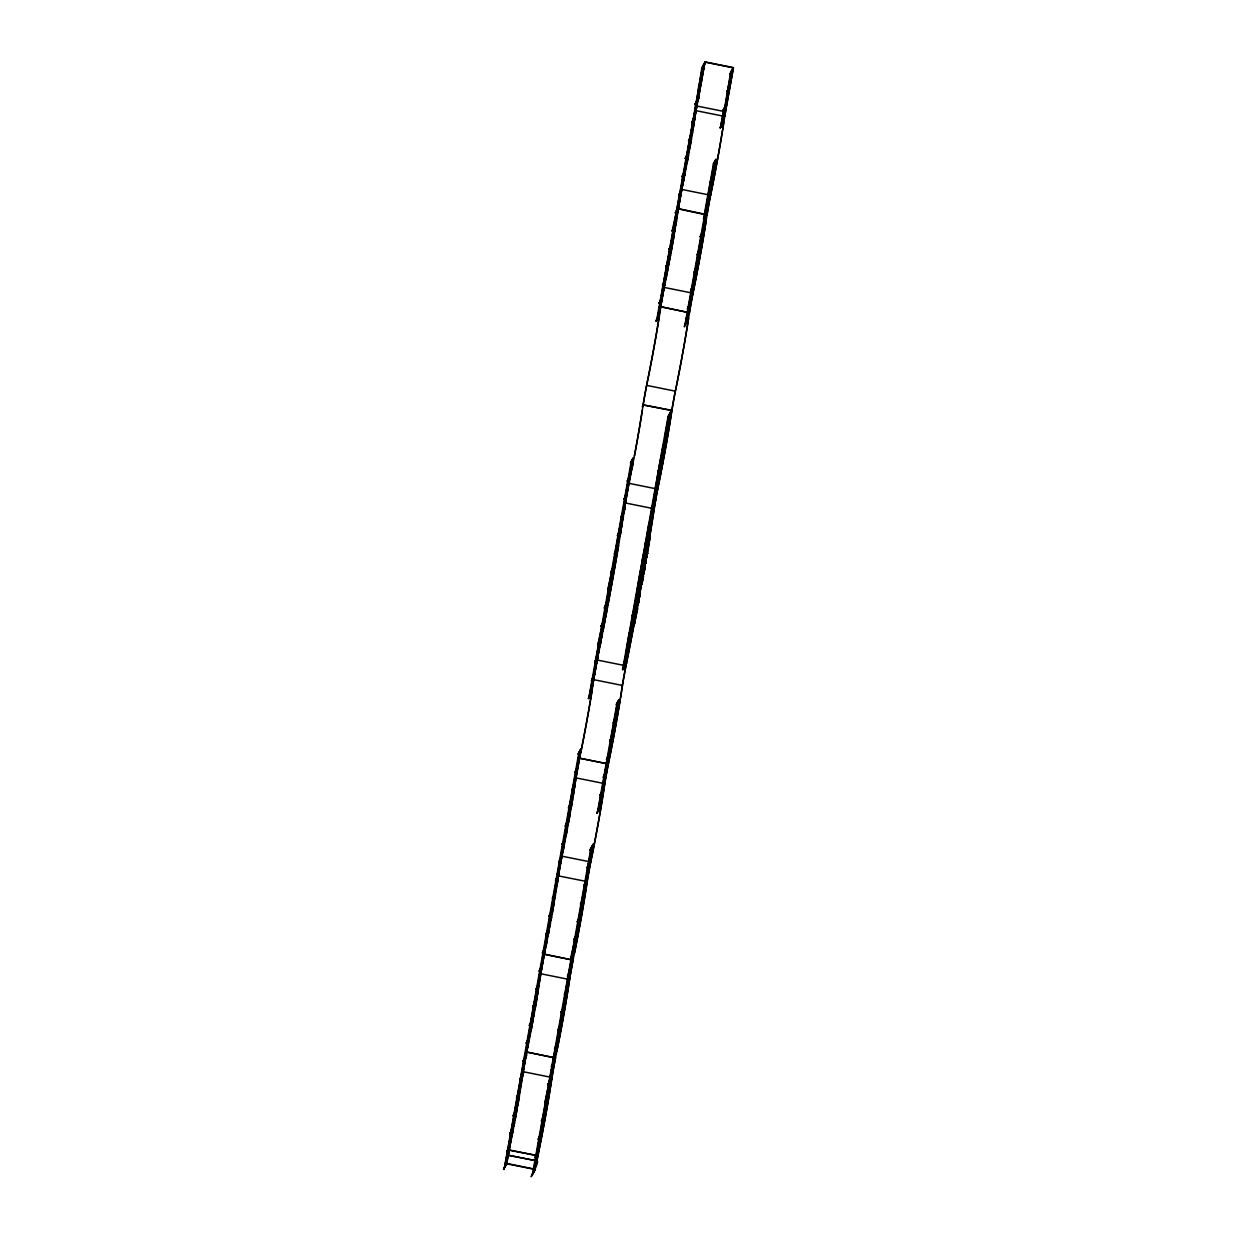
<?xml version="1.0" encoding="UTF-8"?>
<svg xmlns="http://www.w3.org/2000/svg" width="1237" height="1237" viewBox="0 0 1237 1237"><rect width="100%" height="100%" fill="white"/><g stroke="black" fill="none" stroke-linecap="round" stroke-linejoin="round"><path stroke-width="1.5" d="M637.72 605.62L639.142 599.296L637.72 605.372M636.483 612.779L637.101 606.594L637.751 608.078L634.365 624.005M635.926 617.17L636.251 613.691L636.096 615.005M638.601 598.816L640.055 592.662L640.055 593.884M638.895 600.007L638.833 599.234L637.844 602.527M624.221 509.876C626.2 507.263 621.995 514.793 624.515 509.01M629.107 482.616L628.257 484.502L629.633 482.662M706.265 220.155A141.42 11.411 -78.6 0 1 692.983 293.184A52.031 4.19 -78.6 0 0 691.004 303.251L690.432 306.513A52.031 4.19 -78.6 0 0 689.365 312.822L660.836 306.606L659.8 312.822A140.461 11.334 -78.6 0 1 647.972 378.553L646.595 385.372A52.031 4.19 -78.6 0 0 643.07 405.009L671.923 410.359A50.949 4.113 -78.6 0 1 675.371 391.155A140.461 11.334 -78.6 0 0 688.483 318.589L689.535 312.389A50.949 4.113 -78.6 0 1 692.983 293.184A140.461 11.334 -78.6 0 0 706.095 220.634L707.147 214.418A50.949 4.113 -78.6 0 1 710.595 195.214A140.461 11.334 -78.6 0 0 723.707 122.664L724.758 116.448A13.391 1.082 -78.6 0 1 725.516 111.778L733.448 67.618L704.858 61.85L658.826 316.765M536.642 1162.115L536.812 1161.156A13.391 1.082 -78.6 0 1 537.817 1156.007L539.208 1149.173A141.42 11.411 -78.6 0 0 552.104 1077.025A50.949 4.113 -78.6 0 1 555.552 1057.821L555.459 1057.851A52.031 4.19 -78.6 0 0 551.934 1077.489L551.022 1083.442A140.461 11.334 -78.6 0 1 539.208 1149.173L537.956 1155.76A13.391 1.082 -78.6 0 0 536.951 1160.909C540.755 1161.265 523.421 1189.948 535.435 1169.274M556.882 1051.249A141.42 11.411 -78.6 0 0 569.7 979.086A50.949 4.113 -78.6 0 1 573.148 959.881L573.056 959.912A52.031 4.19 -78.6 0 0 569.53 979.549L568.618 985.502A140.461 11.334 -78.6 0 1 556.805 1051.234L555.552 1057.821M590.668 861.973A52.031 4.19 -78.6 0 0 587.127 881.594L586.214 887.563A140.461 11.334 -78.6 0 1 574.401 953.294L573.025 960.128L544.326 954.346L545.718 947.511A140.461 11.334 -78.6 0 0 558.444 875.827A52.031 4.19 -78.6 0 1 560.067 866.24L560.686 862.931A52.031 4.19 -78.6 0 1 561.969 856.19L590.668 861.973L592.09 855.37A140.461 11.334 -78.6 0 0 603.811 789.623L604.723 783.655A52.031 4.19 -78.6 0 1 608.264 764.033A140.461 11.334 -78.6 0 0 622.381 685.437A52.031 4.19 -78.6 0 1 625.907 665.8L628.628 652.208A334.856 27.013 -78.6 0 0 654.141 508.763A52.031 4.19 -78.6 0 1 655.193 502.454L655.78 499.176A52.031 4.19 -78.6 0 1 657.667 489.125A141.42 11.411 -78.6 0 0 671.042 416.096L671.923 410.359L668.104 416.328L622.582 669.619L626.448 663.218L623.077 669.712M638.91 601.491L639.003 600.285L638.215 602.635M654.991 500.923L651.791 507.124L655.1 500.382M642.745 406.818L643.116 404.777L671.799 410.576L670.871 416.56A140.461 11.334 -78.6 0 1 657.667 489.125A50.949 4.113 -78.6 0 0 654.311 508.33A335.784 27.09 -78.6 0 1 625.999 665.769A50.949 4.113 -78.6 0 0 622.551 684.989A141.405 11.411 -78.6 0 1 608.357 764.002A50.949 4.113 -78.6 0 0 604.893 783.207A141.42 11.411 -78.6 0 1 592.09 855.37L590.745 861.942A50.949 4.113 -78.6 0 0 587.297 881.146A141.42 11.411 -78.6 0 1 574.494 953.31M659.476 315.404A141.42 11.411 -78.6 0 1 646.673 385.372A50.949 4.113 -78.6 0 0 643.225 404.576L642.173 410.777A140.461 11.334 -78.6 0 1 630.36 476.523L628.984 483.342A52.031 4.19 -78.6 0 0 625.443 502.98L623.525 515.133A334.856 27.013 -78.6 0 1 599.93 646.425L597.224 660.032A52.031 4.19 -78.6 0 0 593.698 679.654A140.461 11.334 -78.6 0 1 579.581 758.188A52.031 4.19 -78.6 0 0 578.282 764.992L577.679 768.301A52.031 4.19 -78.6 0 0 576.04 777.887A140.461 11.334 -78.6 0 1 563.314 849.572L561.923 856.406M649.178 538.915L648.389 543.445L649.827 537.43L649.487 539.92M649.41 541.698L650.09 537.523L648.93 542.486L649.657 538.389L648.837 541.62M507.943 1156.332L508.113 1155.373A13.391 1.082 -78.6 0 1 509.134 1150.224L510.51 1143.39A140.461 11.334 -78.6 0 0 523.251 1071.706A52.031 4.19 -78.6 0 1 524.875 1062.119L525.478 1058.81A52.031 4.19 -78.6 0 1 526.776 1052.068L553.542 1057.681M646.178 555.97L648.358 548.749L646.178 555.97L647.678 552.753L646.843 554.671M648.064 549.924L646.858 551.949L648.049 548.687M647.152 552.011L646.997 551.114M647.368 552.692L647.539 553.604L647.678 552.753M648.389 546.615C645.467 554.609 650.894 533.843 648.033 548.192M649.069 542.61L649.224 543.569M646.147 559.619L645.884 560.5L646.92 556.279L645.405 561.088L645.961 558.954M639.977 594.456L639.251 597.595M646.054 559.897L645.699 561.15L646.456 557.176L645.559 562.077L646.101 558.475M637.813 603.053L637.658 604.723L638.632 601.723M643.178 572.886L645.08 564.01M644.956 564.258C646.595 561.181 645.544 561.644 644.06 571.123L644.678 569.376L644.168 570.922M643.487 572.947L644.013 568.247M645.729 562.077L645.869 563.051M644.369 571.185L644.941 568.293M645.312 566.237C641.632 574.741 646.905 562.866 644.817 567.242M503.552 1169.367L506.706 1163.244L503.552 1169.367L506.753 1163.491L533.642 1168.919M509.567 1147.503C500.892 1162.316 515.736 1134.422 507.232 1151.276M512.752 1129.829L509.907 1134.035L510.587 1133.154M516.015 1111.676C507.557 1125.268 521.488 1100.59 513.247 1115.372M516.432 1097.714L518.86 1092.92M520.282 1079.159C528.446 1062.011 518.999 1083.086 520.375 1078.664M522.957 1061.392L526.266 1054.666L522.957 1061.392L526.591 1055.749M528.555 1038.941L526.22 1043.239L528.709 1038.322M529.39 1025.566L531.91 1020.293L529.39 1025.566L532.235 1021.375M535.497 1003.207L532.652 1007.413L533.333 1006.531M538.42 984.312L536.441 988.827M542.038 966.855L539.193 971.06L539.873 970.179M545.301 948.702C536.688 962.881 550.558 937.043 542.966 952.475M545.718 934.739L548.656 930.054M551.841 912.334L548.996 916.54L549.676 915.643M552.259 898.371L554.934 893.624M557.856 875.92L555.939 880.28M558.691 862.545L561.211 857.256L558.691 862.545L561.536 858.354M564.799 840.186L561.954 844.376L562.634 843.51M567.659 821.43L565.309 825.728M571.339 803.864L568.494 808.07L569.175 807.189M571.757 789.902L574.432 785.17M577.354 767.45L575.437 771.811M581.034 749.885L578.189 754.075L581.189 749.282L506.397 1165.161L580.679 749.174M588.178 698.534L591.1 693.849L588.766 698.147M593.775 676.082L591.858 680.443M597.657 657.945L594.61 662.707L595.291 661.826M600.378 639.653L597.873 644.554L602.496 623.587M601.136 626.401L603.656 621.113L601.136 626.401L603.981 622.196M607.243 604.043L604.398 608.233L605.079 607.352M610.181 585.101L607.661 590.08L612.3 569.051M613.784 567.659L610.939 571.85L611.619 570.999M616.691 548.811L614.712 553.295M617.449 535.636L619.969 530.348L617.449 535.636L620.294 531.446M623.572 513.262L620.727 517.468L621.407 516.571M626.417 494.506L624.067 498.805M630.097 476.956L627.252 481.147L627.932 480.265M633.359 458.803L630.514 462.994L632.942 458.2M700.034 84.178L658.904 316.641L655.981 320.955L658.409 316.162M662.011 299.091C653.553 312.683 667.485 288.005 659.244 302.787M662.429 285.128L664.857 280.335M668.088 262.553L665.769 266.481M671.706 245.112L668.861 249.302L669.542 248.421M674.552 226.356L672.124 231.133L676.747 210.182M707.007 214.666L678.448 208.636L675.387 212.98L676.144 212.161M681.154 190.096L679.237 194.456M684.834 172.531L681.989 176.721L682.669 175.84M687.679 153.775L685.252 158.552L687.942 153.821M690.926 135.993L688.947 140.461M691.699 122.726L694.22 117.453L691.699 122.726L694.545 118.536M694.962 104.573C707.085 83.76 688.7 116.726 697.452 99.671L698.256 99.795M504.047 1169.46L578.7 753.658L580.617 749.297M588.673 698.642L631.025 462.561M656.491 321.048L695.936 103.722M701.456 81.75C696.694 89.512 701.224 75.983 695.859 103.692M704.642 64.077L701.781 68.267L704.286 63.365M511.252 1131.221L504.866 1166.599L511.731 1131.376M514.515 1113.068L511.314 1130.773L514.994 1113.207M517.777 1094.9L514.577 1112.62L518.257 1095.054M521.04 1076.747L517.839 1094.467L521.519 1076.901M524.302 1058.594L521.102 1076.298L524.782 1058.733M530.75 1022.767L524.875 1058.238L531.23 1022.906M534.013 1004.599L530.812 1022.319L534.492 1004.753M537.275 986.446L534.075 1004.166L537.755 986.585M540.538 968.246L537.863 986.028M544.28 950.248L541.11 967.906L543.801 950.093M547.063 931.94L544.404 949.707M550.341 913.726L547.666 931.492M557.253 878.038L550.913 913.385L556.789 877.899M560.052 859.73L556.851 877.45L560.531 859.885M563.314 841.577L560.639 859.344M566.577 823.425L563.902 841.191M570.319 805.411L567.134 823.084L569.84 805.256M576.272 769.429L569.901 804.823L576.751 769.584M579.534 751.276L576.875 769.043M592.693 678.062L589.492 695.782L593.172 678.216M595.971 659.909L593.296 677.675M599.234 641.74L596.033 659.46L599.698 641.895M605.759 605.434L603.084 623.201M609.021 587.266L606.346 605.048M615.547 550.913L612.887 568.68M618.809 532.838L615.609 550.558L619.273 532.977M622.072 514.654L618.871 532.374L622.551 514.808M625.814 496.64L622.644 514.298L625.334 496.485M628.597 478.348L625.396 496.052L629.076 478.487M631.86 460.179L629.169 478.008L632.339 460.334M660.512 300.483L657.837 318.249M663.774 282.314L660.573 300.034L664.254 282.469M670.222 246.488L663.836 281.881L670.686 246.642M673.949 228.489L670.779 246.148L673.485 228.335M699.121 85.508L702.307 67.849L704.224 63.489M505.036 1167.14L511.407 1131.762M511.484 1131.314L514.685 1113.609M514.747 1113.161L517.947 1095.441M518.009 1095.008L521.21 1077.288M521.272 1076.839L524.473 1059.135M524.534 1058.686L530.905 1023.308M530.967 1022.86L534.168 1005.14M534.229 1004.707L537.43 986.987M537.507 986.507L540.708 968.787M540.77 968.355L543.971 950.634M544.033 950.186L547.233 932.482M547.311 931.987L550.511 914.267M550.573 913.818L556.944 878.44M557.006 877.992L560.206 860.272M560.268 859.839L563.469 842.119M563.531 841.67L566.732 823.966M566.793 823.517L569.994 805.797M570.056 805.364L576.442 769.971M576.504 769.538L579.705 751.818M589.662 696.323L592.863 678.603M592.925 678.17L596.126 660.45M596.188 660.001L599.388 642.281M599.45 641.848L602.651 624.128M602.713 623.68L605.914 605.975M605.975 605.527L609.176 587.807M609.253 587.312L612.454 569.592M612.516 569.175L615.717 551.455M615.763 551.099L618.964 533.379M619.026 532.915L622.226 515.195M622.304 514.747L625.505 497.027M625.551 496.594L628.767 478.889M628.829 478.441L632.03 460.721M657.465 318.729L660.682 301.024M660.744 300.576L663.944 282.856M664.006 282.423L670.377 247.029M670.439 246.596L673.639 228.876M673.701 228.428L676.902 210.723M676.902 209.733L680.072 192.075M683.334 173.907L680.675 191.689M683.906 173.567L689.782 138.08M693.045 119.927L690.37 137.694M537.848 986.075L541.017 968.401M544.373 949.753L547.543 932.079M547.651 931.538L550.821 913.88M560.608 859.39L563.794 841.732M563.871 841.237L567.056 823.564M576.844 769.089L580.014 751.431M593.265 677.721L596.435 660.048M602.976 623.742L599.821 641.354M603.053 623.247L606.238 605.573M606.316 605.094L609.501 587.42M609.625 586.817L612.763 569.206M612.856 568.726L616.026 551.068M657.806 318.296L660.991 300.622M674.041 227.995L680.242 192.616M680.304 192.168L683.504 174.448M683.566 174.015L689.937 138.621M690.014 138.188L693.215 120.468M693.277 120.02L696.477 102.315M699.864 83.637L697.204 101.403M703.142 65.468L699.941 83.188L703.621 65.623M642.235 406.726L643.07 405.009M700.096 83.729L703.296 66.009M506.149 1165.115L512.489 1129.783M512.582 1129.288L515.752 1111.63M515.844 1111.135L519.014 1093.462M519.107 1092.967L522.292 1075.309M522.37 1074.814L525.555 1057.14M525.632 1056.661L531.987 1021.314M532.08 1020.834L535.25 1003.161M535.343 1002.666L538.512 985.008M538.605 984.482L541.791 966.808M541.868 966.313L545.053 948.655M545.13 948.16L548.316 930.487M548.408 929.961L551.578 912.287M551.671 911.793L558.026 876.461M558.119 875.966L561.289 858.292M561.382 857.813L564.551 840.139M564.644 839.645L567.814 821.986M567.907 821.492L571.077 803.818M571.169 803.323L577.524 767.991M577.602 767.497L580.787 749.838M590.76 694.297L593.946 676.624M594.038 676.129L597.208 658.471M597.301 657.976L600.471 640.302M600.563 639.823L603.733 622.149M603.826 621.654L606.996 603.996M607.089 603.501L610.258 585.828M610.367 585.271L613.537 567.613M613.614 567.149L616.799 549.475M616.876 549.058L620.046 531.4M620.139 530.889L623.309 513.216M623.402 512.721L626.587 495.047M626.664 494.568L629.834 476.91M629.927 476.415L633.097 458.741M658.579 316.703L661.749 299.045M661.841 298.55L665.011 280.876M665.104 280.397L671.459 245.05M671.552 244.57L674.722 226.897M674.814 226.402L677.984 208.744M678.139 208.295L700.343 83.791M630.514 462.994L633.004 458.092L591.023 694.344L633.514 458.185M519.695 1079.545L523.143 1072.556M678.386 208.172L701.116 82.199M701.209 81.688L704.858 61.85M698.194 99.919L704.781 63.474M596.713 660.001L598.167 658.038L597.115 657.806M684.138 326.614L686.813 321.883M687.308 308.956L689.798 304.039M693.416 286.597L690.571 290.788L691.251 289.906M693.833 272.635L696.833 267.826L694.421 272.248M699.446 250.183L697.096 254.482M703.126 232.618L700.266 236.808L700.946 235.927M706.543 213.846L703.544 218.655L713.486 163.732L716.254 160.037M537.43 1152.467L535.451 1156.951M541.048 1135.025L538.203 1139.215L538.884 1138.349M544.311 1116.872C535.853 1130.463 549.785 1105.785 541.559 1120.567M573.087 953.835L547.728 1098.1L544.728 1102.909L549.336 1081.942M551.424 1077.798L547.991 1084.741L548.671 1083.859M551.254 1066.588L554.98 1060.449M556.866 1044.136L554.949 1048.497M560.547 1026.571L557.701 1030.761L558.382 1029.88M563.809 1008.402C555.351 1022.009 569.283 997.331 561.041 1012.113M564.227 994.44L567.164 989.755M570.334 972.096L567.489 976.287L568.17 975.405M573.752 953.279L570.752 958.134L575.375 937.12M574.03 939.919L576.55 934.631L574.03 939.919L576.875 935.729M579.627 917.452L577.292 921.751L579.782 916.849M583.307 899.887L580.462 904.092L581.143 903.211M586.23 881.022L584.235 885.506M589.833 863.581L586.987 867.771L587.668 866.89M590.25 849.618C600.362 831.944 582.782 862.158 593.095 845.412M599.187 808.874L596.868 812.802M602.806 791.433L599.96 795.623L600.641 794.742M605.651 772.677L603.316 776.975M609.331 755.111L606.486 759.302L607.166 758.436M612.593 736.958C603.981 751.137 617.851 725.299 610.258 740.731M613.011 722.996L615.516 718.078M619.118 700.637L616.366 704.348L618.778 699.926L599.636 809.106L618.701 700.049M628.597 647.755L625.752 651.945L626.432 651.064M631.458 628.999C629.308 636.607 630.236 624.082 626.355 651.033M632.277 615.639L634.813 610.305L632.277 615.639L635.138 611.434M638.4 593.234L635.555 597.425L636.235 596.543M638.818 579.256L641.508 574.525M644.492 556.681C643.147 555.784 640.302 569.515 636.158 596.497M648.111 539.239L645.266 543.43L645.946 542.548C649.688 515.582 648.822 528.075 650.956 520.483M657.898 484.765L655.053 488.955L655.734 488.074M658.316 470.802L660.991 466.055M663.929 448.351C662.831 446.959 659.8 460.612 655.656 488.043M667.593 430.77L664.748 434.976L665.429 434.094M703.698 218.207L706.636 213.522L704.054 218.222L684.633 326.723M709.713 196.343L706.868 200.549L707.549 199.667M712.636 177.479C709.28 185.983 712.11 172.469 707.471 199.621M719.934 127.906L722.856 123.221L720.522 127.519M723.104 110.248C731.902 96.733 720.197 113.062 723.985 109.877L726.397 105.47L725.593 105.331M622.675 669.124L623.17 669.232C626.355 647.075 631.519 640.441 626.355 651.559M629.618 632.88L632.803 615.206L635.215 610.939M632.896 614.665L636.065 596.992L638.586 592.245L636.143 597.038M649.131 524.364L652.301 506.691M652.394 506.196L655.564 488.538L658.069 483.775L655.641 488.569M667.269 429.687L661.671 452.154M665.351 434.048L668.537 416.39L670.609 412.57L667.439 430.229M704.209 217.789L707.378 200.116L709.899 195.369L707.471 200.162M710.734 181.468L713.919 163.794L715.836 159.434M720.444 127.488L724.078 109.382M729.505 87.92L726.66 92.11L727.356 91.213M732.366 69.148L730.526 73.555M532.266 1175.15L590.76 849.185M597.285 813.389L616.784 704.41L619.273 700.034M720.429 128.014L723.691 109.846M536.286 1154.569L533.611 1172.351M540.028 1136.571L536.858 1154.229L539.548 1136.416M542.811 1118.263L540.136 1136.03M546.074 1100.095L542.873 1117.815L546.553 1100.25M555.784 1046.115L549.398 1081.494L556.263 1046.27M559.047 1027.962L556.372 1045.729M562.309 1009.794L559.634 1027.56M565.572 991.641L562.897 1009.407M568.834 973.473L565.634 991.193L569.314 973.627M572.097 955.32L568.896 973.04L572.576 955.474M581.807 901.278L575.963 936.718M585.086 883.125L581.869 900.845L585.549 883.264M588.348 864.957L585.642 882.785L588.812 865.111M591.611 846.804L588.41 864.524L592.09 846.958M601.306 792.824L598.105 810.529L601.785 792.963M604.568 774.656L601.878 792.484L605.048 774.81M607.831 756.503L604.63 774.223L608.31 756.657M611.093 738.35L608.403 756.163L611.573 738.489M614.372 720.181L611.155 737.901L614.835 720.336M617.634 702.028L614.433 719.748L618.098 702.183M627.113 649.147L624.438 666.913M630.375 630.978L627.7 648.76M633.638 612.825L630.437 630.545L634.117 612.98M636.9 594.626L634.241 612.392M643.348 558.784L637.503 594.224M646.611 540.631L643.936 558.397M650.353 522.617L647.183 540.291L649.873 522.462M653.136 504.309L649.935 522.029L653.615 504.464M656.399 486.156L653.198 503.861L656.878 486.296M662.846 450.33L656.46 485.708L663.326 450.469M666.109 432.161L663.403 449.99L666.588 432.316M669.372 414.008L666.171 431.728L669.851 414.163M688.653 306.142L685.453 323.862L708.708 197.889M691.916 287.989L689.256 305.755M698.364 252.162L692.519 287.602M698.441 251.668L701.626 233.994M704.889 215.841L702.214 233.607M708.229 197.734L705.044 215.408M711.491 179.581L708.291 197.301L711.971 179.721M714.754 161.413L712.048 179.241L715.233 161.568M533.255 1172.831L536.456 1155.111M536.518 1154.678L539.719 1136.958M539.78 1136.509L542.981 1118.805M543.043 1118.356L546.244 1100.636M546.306 1100.203L549.506 1082.483M549.568 1082.035L555.939 1046.657M556.016 1046.208L559.217 1028.504M559.279 1028.055L562.479 1010.335M562.541 1009.902L565.742 992.182M565.804 991.734L569.005 974.014M569.066 973.581L572.267 955.861M572.329 955.366L575.53 937.661M575.607 937.213L581.978 901.819M582.039 901.386L585.24 883.666M585.302 883.218L588.503 865.498M588.565 865.065L591.765 847.345M598.275 811.07L601.476 793.365M601.538 792.917L604.738 775.197M604.8 774.764L608.001 757.044M608.063 756.596L611.264 738.891M611.325 738.443L614.526 720.723M614.588 720.29L617.789 702.57M624.067 667.392L627.267 649.688M627.329 649.239L630.53 631.519M630.592 631.086L633.792 613.366M633.87 612.872L637.07 595.167M637.132 594.719L643.518 559.325M643.58 558.892L646.781 541.172M646.843 540.724L650.043 523.004M650.105 522.571L653.306 504.851M653.368 504.402L656.569 486.698M656.631 486.249L663.001 450.871M663.063 450.423L666.264 432.703M666.326 432.27L669.526 414.55M685.623 324.403L688.823 306.683M688.885 306.25L692.086 288.53M692.148 288.082L698.518 252.704M698.58 252.255L701.781 234.551M701.843 234.102L705.044 216.382M705.183 215.996L708.384 198.276M708.445 197.843L711.646 180.123M711.708 179.674L714.909 161.954M721.418 125.695L724.619 107.975M728.021 89.296L725.346 107.078M731.283 71.127L728.083 88.848L731.763 71.282M533.595 1172.398L536.765 1154.724M540.121 1136.076L543.29 1118.403M549.816 1082.097L546.135 1099.662M556.341 1045.775L559.526 1028.102M559.619 1027.607L562.789 1009.949M562.881 1009.454L566.051 991.78M572.669 954.933L575.854 937.259M575.947 936.765L582.287 901.433M624.407 666.959L627.592 649.286M627.669 648.807L630.855 631.133M634.21 612.439L637.38 594.765M637.472 594.27L643.828 558.938M643.92 558.444L647.09 540.77M728.176 89.853L721.759 125.246L730.448 73.509L732.536 69.689L729.351 87.363M728.253 89.389L731.454 71.669M547.079 1098.611L534.6 1170.851L592.693 844.825M573.69 953.433L592.755 844.701M667.099 430.677L625.489 665.305M667.253 430.059L670.516 411.906L625.427 665.429M686.721 322.378L715.898 159.326L713.486 163.732M728.5 89.451L722.841 123.592M534.353 1170.805L537.538 1153.131M537.616 1152.637L540.801 1134.978M540.878 1134.484L544.064 1116.81M544.141 1116.331L547.326 1098.657M547.419 1098.162L550.589 1080.504M550.681 1080.009L557.021 1044.677M557.114 1044.183L560.284 1026.509M560.376 1026.03L563.546 1008.356M563.639 1007.861L566.824 990.203M566.902 989.708L570.087 972.035M570.164 971.555L573.35 953.882M573.442 953.34L576.612 935.682M576.705 935.172L583.06 899.84M583.153 899.345L586.323 881.687M586.415 881.192L589.585 863.519M589.678 863.039L592.848 845.366M599.373 809.044L602.558 791.386M602.635 790.891L605.821 773.218M605.898 772.738L609.083 755.065M609.161 754.57L612.346 736.912M612.439 736.417L615.609 718.743M615.701 718.249L618.871 700.59M625.18 665.367L628.35 647.709M628.442 647.214L631.612 629.54M631.705 629.061L634.875 611.387M634.968 610.846L638.153 593.172M638.246 592.678L644.585 557.346M644.678 556.851L647.848 539.193M647.941 538.698L651.126 521.024M651.203 520.545L654.388 502.871M654.466 502.377L657.651 484.718M657.728 484.224L664.083 448.892M664.176 448.397L667.346 430.723M686.983 322.424L709.466 196.296M709.559 195.802L712.728 178.143M712.821 177.649L715.991 159.975M722.516 123.669L725.702 105.995M725.825 105.485L732.428 69.04L729.938 73.942M716.393 159.418L686.473 322.316M722.779 123.715L729.258 87.858M733.448 67.618L725.377 112.026A13.391 1.082 -78.6 0 0 724.619 116.695L724.062 116.958M671.799 410.576L668.026 416.807M706.451 214.929L678.324 208.883L677.412 214.851A140.461 11.334 -78.6 0 1 665.599 280.583L664.207 287.417A52.031 4.19 -78.6 0 0 660.682 307.039M641.833 584.312L642.359 580.586L640.921 585.534L642.637 579.442L642.158 583.879M642.096 578.993L644.23 572.344L642.096 578.993L643.472 576.488L642.745 577.834M643.642 573.396L642.838 574.865L643.92 572.283M635.803 615.624L635.122 617.959L635.895 613.32M641.23 585.58L642.003 581.204M643.132 574.927L642.993 573.999M643.178 576.427L643.317 577.354L643.472 576.488M639.544 597.734L640.209 593.714L638.91 598.863M636.282 614.341L635.849 616.521M636.266 612.64L637.395 606.656M637.055 608.078L636.947 610.336L637.101 606.594M649.131 540.523L648.853 541.976M634.133 622.427L635.292 620.711L634.133 622.427L634.813 621.608M636.034 613.15L635.323 616.985L635.617 615.949M635.617 617.17L636.545 613.753M634.658 624.067L636.313 613.274L635.895 614.619M645.884 559.201L645.59 560.608M678.293 209.068A52.031 4.19 -78.6 0 1 681.819 189.447L683.211 182.612A141.42 11.411 -78.6 0 0 683.984 179.179M526.73 1052.285L528.122 1045.451A140.461 11.334 -78.6 0 0 540.847 973.766A52.031 4.19 -78.6 0 1 542.471 964.18L543.089 960.871A52.031 4.19 -78.6 0 1 544.373 954.129L544.326 954.346M646.348 557.531L645.42 561.644M646.008 558.49L646.224 557.47M635.942 614.774L636.05 617.077M638.493 602.419L637.952 604.785L638.74 602.434M635.973 612.578L637.519 609.238M636.947 610.336L637.364 608.14M648.714 544.172L647.709 549.367L648.528 547.574M646.858 551.949L648.358 548.749M646.472 556.016L647.539 553.604M649.379 542.672L647.415 549.305L648.683 546.677M644.57 565.077L646.023 562.139M701.781 68.267L704.131 63.984M698.518 86.435L701.302 81.209M695.472 104.155L698.024 99.377M696.818 105.995L696.678 106.243A13.391 1.082 -78.6 0 0 695.936 110.913L695.024 116.881A140.461 11.334 -78.6 0 1 683.211 182.612M696.926 106.026L725.516 111.778M696.075 110.665L724.758 116.448M694.467 117.5L692.287 122.339M692.21 122.308L694.127 117.948M688.437 140.894L691.205 135.668M685.252 158.552L687.757 153.651M726.66 92.11L729.443 86.868M727.17 91.677L729.691 86.915L727.263 91.708M681.989 176.721L684.757 171.495M682.499 176.288L684.509 171.433M723.49 109.784L726.165 105.037M678.726 194.874L681.494 189.648M720.522 126.994L722.609 123.174M675.557 212.548L678.479 207.862L675.479 212.486M675.387 212.98L678.232 207.801M672.124 231.133L674.892 225.907M672.634 230.716L674.644 225.861M713.393 164.227L715.744 159.929M668.861 249.302L671.629 244.076M669.372 248.869L671.892 244.122L669.449 248.915M710.131 182.38L712.914 177.154M665.692 266.96L668.367 262.229M706.868 200.549L709.651 195.322M665.197 279.902L663.017 284.742M703.544 218.655L706.373 213.475M659.166 303.281L661.934 298.055M703.049 231.582L700.358 236.313L702.709 232.015M700.266 236.808L702.786 231.535M655.981 320.955L658.672 316.208M697.003 254.961L699.786 249.735M694.344 272.202L696.524 267.903M690.571 290.788L693.338 285.561M690.076 303.73L687.896 308.57M627.252 481.147L629.741 476.245M623.989 499.3L626.757 494.089M666.403 431.62L665.351 434.589M664.748 434.976L667.532 429.749M625.01 509.118L623.525 510.819M620.727 517.468L623.494 512.226M621.237 517.035L623.742 512.273L621.314 517.081M661.486 453.129L664.269 447.902M620.232 530.395L618.036 535.25M617.959 535.219L619.953 530.719M614.201 553.712L616.954 548.579M655.053 488.955L657.821 483.729M610.939 571.85L613.877 567.195M651.791 507.124L655.595 500.49M607.661 590.08L610.444 584.792M648.528 525.277L651.296 520.05M604.398 608.233L607.181 603.007M645.266 543.43L648.033 538.203M603.903 621.16L601.228 625.907L603.579 621.608M642.003 561.598L644.771 556.372M597.873 644.554L600.641 639.328M594.61 662.707L597.378 657.481M642.838 574.865L644.23 572.344M598.167 658.038L596.806 659.507M642.39 579.055L643.317 577.354M642.931 579.504L641.647 581.885L642.668 580.648M635.555 597.425L638.323 592.198M591.348 680.876L594.116 675.649M632.37 615.145L635.06 610.351M588.781 697.622L590.853 693.802M629.014 633.792L631.798 628.566M625.752 651.945L628.52 646.719M622.582 669.619L626.355 663.697M623.17 669.232L626.448 663.218M578.189 754.075L580.54 749.792M574.927 772.244L577.694 767.017M616.273 704.827L618.624 700.544M615.779 717.769L613.598 722.609M568.494 808.07L571.262 802.844M609.748 741.149L612.516 735.922M565.216 826.223L567.999 820.997M609.253 754.075L607.073 758.915M606.486 759.302L609.006 754.029M606.996 758.884L608.975 754.4M561.954 844.376L564.737 839.15M562.479 843.959L564.984 839.212L562.557 843.99M603.223 777.47L605.991 772.244M561.474 857.318L559.294 862.158M559.201 862.112L561.134 857.751M599.96 795.623L602.728 790.397M555.428 880.698L558.196 875.471M596.775 813.297L599.466 808.55M548.996 916.54L551.764 911.298M545.811 934.244L548.501 929.466M586.987 867.771L590.018 862.591L587.59 867.384M587.498 867.338L589.415 862.978M542.455 952.892L545.223 947.666M583.725 885.924L586.493 880.698M539.193 971.06L542.208 965.881L539.78 970.674M539.703 970.628L541.682 966.143M580.462 904.092L583.23 898.866M580.973 903.659L582.983 898.804M535.915 989.244L538.698 983.987M577.292 921.751L579.967 917.019M577.803 921.333L579.72 916.973M532.652 1007.413L535.435 1002.186M576.798 934.693L574.107 939.424L576.519 935.002M532.173 1020.339L529.482 1025.071L532.327 1020.881M570.752 958.134L573.535 952.846M526.22 1043.239L528.895 1038.492M526.73 1042.806L528.647 1038.446M573.025 960.128L544.373 954.129M567.489 976.287L570.257 971.06M523.467 1060.959L526.776 1054.759M566.994 989.213L564.814 994.053M520.205 1079.128L523.653 1072.649M560.964 1012.608L563.732 1007.382M519.2 1092.487L517.02 1097.327M560.469 1025.535L557.779 1030.266L560.624 1026.076M557.701 1030.761L560.222 1025.488M513.169 1115.867L515.937 1110.64M554.439 1048.914L557.207 1043.688M512.675 1128.793L509.984 1133.54L512.334 1129.242M509.907 1134.035L512.412 1128.747M554.81 1061.423L553.573 1062.66M506.722 1151.693L509.412 1146.962M509.149 1150.194L537.956 1155.76L509.257 1149.977A13.391 1.082 -78.6 0 0 508.252 1155.126L536.951 1160.909M547.991 1084.741L551.748 1078.88M551.918 1077.891L548.084 1084.261L550.573 1079.344M507.278 1163.228L503.645 1168.872M547.496 1097.683L545.316 1102.523M544.728 1102.909L547.249 1097.621M541.466 1121.062L544.234 1115.836M538.203 1139.215L541.218 1134.051L538.791 1138.829M538.713 1138.798L540.631 1134.437M534.941 1157.384L537.708 1152.157M532.358 1174.129L534.446 1170.31M508.113 1155.373L535.157 1160.538M634.426 622.489L635.122 621.67L634.303 621.469M704.734 62.082L733.325 67.849M701.874 67.788L693.632 119.541M695.039 104.078L695.843 104.217M684.927 172.036L682.577 176.334M681.819 189.447L710.517 195.23A52.031 4.19 -78.6 0 0 708.615 205.28L708.043 208.543A52.031 4.19 -78.6 0 0 706.976 214.851M693.091 285.515L690.663 290.308L693.57 285.994M664.207 287.417L691.096 292.829M660.713 306.853L687.014 312.157M646.595 385.372L675.278 391.155A52.031 4.19 -78.6 0 0 673.392 401.221L672.82 404.484A52.031 4.19 -78.6 0 0 671.753 410.792M628.984 483.342L657.667 489.125M625.443 502.98L654.141 508.763M645.853 543.043L648.281 538.25L645.776 543.012L642.173 560.608M643.967 570.257L643.441 571.803L644.214 570.242M610.197 584.73L607.769 589.523M600.393 639.282L597.966 644.06M597.038 657.929L598.074 658.208M597.224 660.032L625.907 665.8M593.698 679.654L622.381 685.437M576.04 777.887L604.723 783.655M557.933 875.796L587.127 881.594M583.4 899.407L581.05 903.69M573.272 952.799L570.845 957.593M540.847 973.766L569.53 979.549M526.776 1052.068L553.666 1057.496M523.251 1071.706L551.934 1077.489M506.613 1163.739L532.977 1169.042M624.53 509.458A335.784 27.09 -78.6 0 1 623.974 512.953M623.417 516.463A335.784 27.09 -78.6 0 1 622.845 520.004M622.257 523.56A335.784 27.09 -78.6 0 1 621.685 527.132M621.082 530.719A335.784 27.09 -78.6 0 1 620.479 534.338M618.639 545.27A335.784 27.09 -78.6 0 1 610.351 592.198M610.042 593.884A335.784 27.09 -78.6 0 1 607.862 605.635M607.537 607.321A335.784 27.09 -78.6 0 1 605.635 617.479M604.986 620.866A335.784 27.09 -78.6 0 1 603.022 631.056M602.357 634.457A335.784 27.09 -78.6 0 1 601.692 637.859M601.027 641.276A335.784 27.09 -78.6 0 1 600.362 644.678M591.982 691.313A141.405 11.411 -78.6 0 1 581.39 749.637M642.343 410.313A141.42 11.411 -78.6 0 1 634.457 455.927M633.158 462.777A141.42 11.411 -78.6 0 1 631.813 469.643M575.05 784.892A141.42 11.411 -78.6 0 1 574.571 787.969M573.813 792.67A141.42 11.411 -78.6 0 1 573.288 795.839M572.746 799.04A141.42 11.411 -78.6 0 1 571.077 808.828M569.886 815.477A141.42 11.411 -78.6 0 1 568.664 822.203M567.396 828.991A141.42 11.411 -78.6 0 1 566.098 835.825M564.087 846.139A141.42 11.411 -78.6 0 1 563.392 849.587M538.095 991.718A141.42 11.411 -78.6 0 1 537.554 994.919M537.013 998.151A141.42 11.411 -78.6 0 1 536.162 1003.052M535.868 1004.707A141.42 11.411 -78.6 0 1 535.002 1009.686M534.399 1013.026A141.42 11.411 -78.6 0 1 533.781 1016.397M533.162 1019.767A141.42 11.411 -78.6 0 1 532.528 1023.169M531.879 1026.571A141.42 11.411 -78.6 0 1 531.23 1030.004M522.957 1074.195A141.42 11.411 -78.6 0 1 522.493 1077.195M519.416 1096.09A141.42 11.411 -78.6 0 1 517.7 1105.955M517.097 1109.295A141.42 11.411 -78.6 0 1 515.241 1119.408M514.607 1122.809A141.42 11.411 -78.6 0 1 513.958 1126.227M513.309 1129.644A141.42 11.411 -78.6 0 1 512.644 1133.077M557.701 881.301A141.42 11.411 -78.6 0 1 557.222 884.362M555.428 895.372A141.42 11.411 -78.6 0 1 554.887 898.588M554.331 901.835A141.42 11.411 -78.6 0 1 553.48 906.767M552.893 910.076A141.42 11.411 -78.6 0 1 552.29 913.416M551.687 916.772A141.42 11.411 -78.6 0 1 551.068 920.142M550.45 923.529A141.42 11.411 -78.6 0 1 549.8 926.93M549.151 930.348A141.42 11.411 -78.6 0 1 548.501 933.765M546.831 942.362A141.42 11.411 -78.6 0 1 546.135 945.81M723.877 122.185A141.42 11.411 -78.6 0 1 710.595 195.214M694.947 117.932A141.42 11.411 -78.6 0 1 694.467 121.01M693.957 124.133A141.42 11.411 -78.6 0 1 693.447 127.287M692.643 132.081A141.42 11.411 -78.6 0 1 692.101 135.312M691.545 138.575A141.42 11.411 -78.6 0 1 689.782 148.502M688.561 155.244A141.42 11.411 -78.6 0 1 687.293 162.032M685.329 172.299A141.42 11.411 -78.6 0 1 684.664 175.731M688.653 318.125A141.42 11.411 -78.6 0 1 675.371 391.155M676.593 220.542A141.42 11.411 -78.6 0 1 675.835 225.258M675.309 228.443A141.42 11.411 -78.6 0 1 674.768 231.659M674.211 234.906A141.42 11.411 -78.6 0 1 673.345 239.823M673.067 241.478A141.42 11.411 -78.6 0 1 672.48 244.802M671.877 248.158A141.42 11.411 -78.6 0 1 670.949 253.198M670.64 254.899A141.42 11.411 -78.6 0 1 669.681 260.002M669.356 261.703A141.42 11.411 -78.6 0 1 668.707 265.12M668.057 268.553A141.42 11.411 -78.6 0 1 667.377 271.985M666.712 275.434A141.42 11.411 -78.6 0 1 666.016 278.866M665.336 282.299A141.42 11.411 -78.6 0 1 664.64 285.701M606.919 602.96L604.491 607.738L606.919 602.96M597.131 657.435L594.703 662.228L597.131 657.435M570.999 802.782L568.572 807.575L570.999 802.782M602.481 790.35L600.053 795.128L602.481 790.35M551.516 911.252L549.073 916.045L551.516 911.252M535.173 1002.125L532.745 1006.918L535.173 1002.125M570.01 971.014L567.582 975.792L570.01 971.014M535.002 1168.439L534.353 1169.645L535.002 1168.439M579.658 758.219L608.357 764.002L579.658 758.219"/></g></svg>
